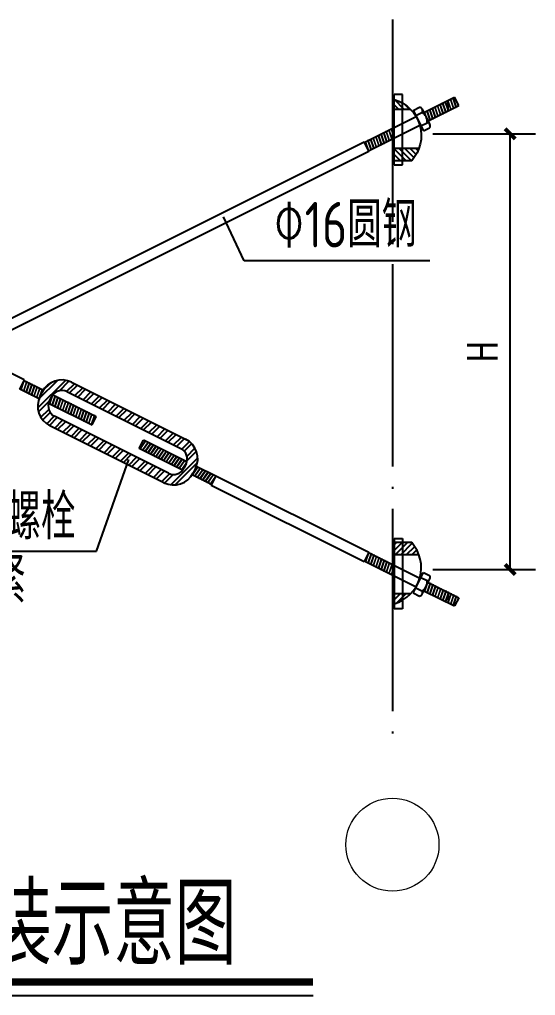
# Model space of a CAD drawing. Extents: x 9752569 to 9923256, y 1590558 to 2510207.
# Drawn here: x 9891237 to 9896336, y 2030757 to 2040408 of the extents above; entities that cross this region are included whole.
import ezdxf
from ezdxf.enums import TextEntityAlignment as Align

# ---------------------------------------------------------------- set-up
doc = ezdxf.new("R2010")
doc.units = 0
doc.header["$LTSCALE"] = 1000
doc.header["$MEASUREMENT"] = 0
for name, pattern in [('CONTINUOUS1', [0]), ('DASHED', [0.75, 0.5, -0.25]), ('DOTE', [2.42, 2, -0.2, 0.02, -0.2])]:
    doc.linetypes.add(name, pattern=pattern)
doc.layers.get('0').update_dxf_attribs({"linetype": 'CONTINUOUS'})
doc.layers.get('Defpoints').update_dxf_attribs({"linetype": 'CONTINUOUS'})
for name, color, linetype in [('003_THICK', 7, 'CONTINUOUS1'), ('DOTE', 8, 'DOTE'), ('LAYER4', 4, 'CONTINUOUS'), ('PUB_DIM', 3, 'CONTINUOUS'), ('PUB_TEXT', 7, 'CONTINUOUS'), ('一般文字', 6, 'CONTINUOUS'), ('刚架', 2, 'CONTINUOUS'), ('填充', 8, 'CONTINUOUS'), ('支撑', 4, 'CONTINUOUS'), ('板', 4, 'CONTINUOUS')]:
    doc.layers.add(name, color=color, linetype=linetype)
doc.layers.add('Z-详图标注', color=3, linetype='CONTINUOUS', lineweight=18)
doc.layers.add('标注', color=4, linetype='CONTINUOUS', lineweight=20)
doc.styles.add('_HZTXT', font='atssdeng.shx', dxfattribs={"width": 0.8, "bigfont": 'atssdchn.shx'})
doc.styles.add('_TCH_DIM_T3', font='SIMPLEX', dxfattribs={"width": 0.705882, "bigfont": 'GBCBIG'})
doc.styles.add('TSSD_DIMENSION', font='atssdeng.shx', dxfattribs={"width": 0.7, "bigfont": 'atssdchn.shx'})
doc.dimstyles.new('_TCH_ARCH&&100', dxfattribs={"dimtxt": 297.5, "dimasz": 100, "dimexe": 250, "dimexo": 300, "dimgap": 126.25, "dimtad": 1, "dimdec": 0, "dimzin": 0, "dimdsep": 46, "dimtxsty": '_TCH_DIM_T3', "dimblk": 'ARCHTICK', "dimcen": 0.09, "dimclrt": 7, "dimazin": 2, "dimtfac": 1, "dimtdec": 0, "dimtix": 1, "dimtmove": 2, "dimatfit": 3, "dimfxl": 1, "dimtolj": 1, "dimtzin": 0, "dimarcsym": 0})

# ---------------------------------------------------------------- blocks, each defined once
blk = doc.blocks.new('*X12')
at = {"layer": '填充', "linetype": 'Continuous'}
for p, q in [((15639567.3, -855204.7), (15639642.7, -855129.2)), ((15639595.4, -855218.8), (15639670.9, -855143.3)), ((15639646.8, -855244.5), (15639722.3, -855169)), ((15639674.9, -855258.5), (15639750.4, -855183.1)), ((15639726.4, -855284.2), (15639801.8, -855208.8)), ((15639754.5, -855298.3), (15639830, -855222.8)), ((15639805.9, -855324), (15639881.4, -855248.5)), ((15639834, -855338.1), (15639909.5, -855262.6)), ((15639885.5, -855363.8), (15639960.9, -855288.3)), ((15639913.6, -855377.9), (15639989.1, -855302.4)), ((15639965, -855403.6), (15640040.5, -855328.1)), ((15639993.1, -855417.6), (15640068.6, -855342.2)), ((15640044.6, -855443.3), (15640120, -855367.9)), ((15640072.7, -855457.4), (15640148.2, -855381.9)), ((15640124.1, -855483.1), (15640199.6, -855407.6)), ((15640152.2, -855497.2), (15640227.7, -855421.7)), ((15639372.3, -855519), (15639447.8, -855443.5)), ((15639400.4, -855533), (15639475.9, -855457.6)), ((15639451.9, -855558.7), (15639527.3, -855483.3)), ((15639480, -855572.8), (15639555.5, -855497.3)), ((15639531.4, -855598.5), (15639606.9, -855523)), ((15640203.7, -855522.9), (15640279.1, -855447.4)), ((15640231.8, -855536.9), (15640307.3, -855461.5)), ((15640283.2, -855562.7), (15640358.7, -855487.2)), ((15640311.3, -855576.7), (15640386.8, -855501.3)), ((15640362.8, -855602.4), (15640438.2, -855527)), ((15639559.5, -855612.6), (15639635, -855537.1)), ((15639611, -855638.3), (15639686.4, -855562.8)), ((15639639.1, -855652.3), (15639714.6, -855576.9)), ((15639690.5, -855678.1), (15639766, -855602.6)), ((15639718.6, -855692.1), (15639794.1, -855616.7)), ((15640390.9, -855616.5), (15640466.4, -855541)), ((15640442.3, -855642.2), (15640517.8, -855566.7)), ((15640470.4, -855656.3), (15640545.9, -855580.8)), ((15640521.9, -855682), (15640597.3, -855606.5)), ((15639770.1, -855717.8), (15639845.5, -855642.4)), ((15639798.2, -855731.9), (15639873.7, -855656.4)), ((15639849.6, -855757.6), (15639925.1, -855682.1)), ((15639877.7, -855771.7), (15639953.2, -855696.2)), ((15640550, -855696), (15640617.5, -855628.6)), ((15639929.2, -855797.4), (15640004.6, -855721.9)), ((15639957.3, -855811.4), (15640032.8, -855736)), ((15640008.7, -855837.2), (15640084.2, -855761.7)), ((15640036.8, -855851.2), (15640112.3, -855775.8)), ((15640088.3, -855876.9), (15640163.7, -855801.5)), ((15640116.4, -855891), (15640191.9, -855815.5)), ((15640167.8, -855916.7), (15640243.3, -855841.2)), ((15640195.9, -855930.8), (15640271.4, -855855.3)), ((15640247.4, -855956.5), (15640322.8, -855881)), ((15640275.5, -855970.5), (15640351, -855895.1)), ((15640326.9, -855996.3), (15640402.4, -855920.8)), ((15640355, -856010.3), (15640424.9, -855940.4))]:
    blk.add_line(p, q, dxfattribs=at)
blk = doc.blocks.new('*X13')
at = {"layer": '填充', "linetype": 'Continuous'}
for p, q in [((15639209.5, -855323.8), (15639476.4, -855056.9)), ((15639222.1, -855234.1), (15639398.3, -855057.9)), ((15639264.3, -855149.7), (15639327.8, -855086.2)), ((15639418.7, -855156.8), (15639510, -855065.5)), ((15639487.6, -855165.1), (15639563.2, -855089.4)), ((15639515.8, -855179), (15639591.3, -855103.5)), ((15639215.6, -855359.9), (15639324.6, -855250.9)), ((15639238.6, -855414.1), (15639314.6, -855338)), ((15639256, -855438.8), (15639327.8, -855367)), ((15639295.1, -855476.9), (15639368.4, -855403.6)), ((15639321.2, -855493), (15639396.4, -855417.8))]:
    blk.add_line(p, q, dxfattribs=at)
blk = doc.blocks.new('*X14')
at = {"layer": '填充', "linetype": 'Continuous'}
for p, q in [((15640617.5, -855628.6), (15640625.4, -855620.6)), ((15640600.8, -855722.4), (15640673.6, -855649.5)), ((15640624.1, -855741.2), (15640695.3, -855670.1)), ((15640650.5, -855792), (15640728.2, -855714.3)), ((15640495.4, -856066.4), (15640753.3, -855808.5)), ((15640651.4, -855833.3), (15640741.3, -855743.4)), ((15640536.3, -856067.7), (15640749.9, -855854.1)), ((15640406.5, -856036), (15640482.7, -855959.8)), ((15640424.9, -855940.4), (15640430.5, -855934.9)), ((15640435.2, -856049.5), (15640517.3, -855967.4))]:
    blk.add_line(p, q, dxfattribs=at)
blk = doc.blocks.new('A$C3B5F1999')
at = {"layer": '板', "lineweight": -3}
h = blk.add_hatch(dxfattribs=at)
h.set_pattern_fill('ANSI31', color=256, scale=11.25, style=0)
h.set_pattern_definition([(225, (1544786.093, 1161578.04), (25.25697034, -25.25697034), [])])
h.paths.add_polyline_path([(227.3, 494.1, 0.095394), (160.5, 606.6), (0, 606.6), (0, 494.1)])
h.paths.add_polyline_path([(0, 135.7), (0, 44.9, 0.128822), (150.1, 135.7)])
for p, q in [((0, 645.3), (76.8, 645.3)), ((0, 645.3), (0, 0)), ((76.8, 645.3), (76.8, 0)), ((160.5, 606.6), (0, 606.6)), ((160.5, 606.6), (0, 606.6)), ((227.3, 494.1), (0, 494.1)), ((150.1, 135.7), (0, 135.7)), ((76.8, 0), (0, 0))]:
    blk.add_line(p, q, dxfattribs=at)
blk.add_arc((-98.2, 376.8), 346.1, 286.4909, 41.61835, dxfattribs=at)
blk = doc.blocks.new('_ArchTick')
at = {"color": 0, "linetype": 'ByBlock', "const_width": 0.4}
blk.add_lwpolyline([(-0.5, -0.5), (0.5, 0.5)], dxfattribs=at)
blk = doc.blocks.new('*D45')
at = {"layer": 'Defpoints', "color": 0}
for p in [(9895022.1, 2039278.6), (9896085.5, 2039278.6), (9895022.1, 2034968.9)]:
    blk.add_point(p, dxfattribs=at)
at = {"layer": 'PUB_DIM', "color": 0, "lineweight": -2}
for p, q in [((9895322.1, 2039278.6), (9896335.5, 2039278.6)), ((9896085.5, 2034968.9), (9896085.5, 2039278.6)), ((9895322.1, 2034968.9), (9896335.5, 2034968.9))]:
    blk.add_line(p, q, dxfattribs=at)
at = {"layer": 'PUB_DIM', "color": 0, "lineweight": -2, "xscale": 100, "yscale": 100, "zscale": 100}
for p, rotation in [((9896085.5, 2039278.6), 90), ((9896085.5, 2034968.9), 270)]:
    blk.add_blockref('_ArchTick', p, dxfattribs=dict(at, rotation=rotation))
at = {"layer": 'PUB_DIM', "color": 7, "insert": (9895810.5, 2037123.7), "char_height": 297.5, "attachment_point": 5, "rotation": 90, "style": '_TCH_DIM_T3'}
blk.add_mtext('\\A1;H', dxfattribs=at)

msp = doc.modelspace()

# ---------------------------------------------------------------- linework, layer by layer
at = {"layer": '003_THICK'}
for p, q in [((9895126.5, 2039509.3), (9895228.2, 2039305.9)), ((9895126.5, 2034738.2), (9895228.2, 2034941.5))]:
    msp.add_line(p, q, dxfattribs=at)
at = {"layer": 'DOTE'}
msp.add_line((9894922.1, 2040408), (9894922.1, 2033168.3), dxfattribs=at)
at = {"layer": 'LAYER4'}
for p, q in [((9891751.3, 2036821.1), (9892878.7, 2036257.5)), ((9891440.3, 2036681.2), (9891462, 2036724.7)), ((9891532.8, 2036634.9), (9891554.6, 2036678.4)), ((9891705, 2036728.6), (9892832.4, 2036164.9)), ((9892710.3, 2035920.7), (9891583, 2036484.4)), ((9892664.1, 2035828.2), (9891536.7, 2036391.9)), ((9892882.6, 2036014.5), (9892860.8, 2035970.9)), ((9892975.1, 2035968.2), (9892953.3, 2035924.6))]:
    msp.add_line(p, q, dxfattribs=at)
for centre, major_axis, start_param, end_param in [((9891654.9, 2036628.3), (215.6, 0.1), 1.106627, 2.677423), ((9891633.1, 2036584.7), (215.6, 3.1), 2.66342, 4.234216), ((9891654.9, 2036628.3), (112.1, 0.2), 1.105381, 2.676177), ((9891633.1, 2036584.7), (-112.1, 1.1), -0.453406, 1.117391), ((9892782.3, 2036064.6), (215.6, 0.1), -0.464075, 1.106721), ((9892782.3, 2036064.6), (-112.1, 3.8), 2.711754, 4.28255), ((9892760.5, 2036021), (-215.6, 1.5), 1.11422, 2.685016), ((9892760.5, 2036021), (112.1, 0.2), 4.246973, 5.81777)]:
    msp.add_ellipse(centre, major_axis=major_axis, ratio=1, start_param=start_param, end_param=end_param, dxfattribs=at)
at = {"layer": 'PUB_TEXT'}
for p, q in [((9893457.6, 2038021.2), (9893253.9, 2038455.8)), ((9895291.2, 2038021.2), (9893457.6, 2038021.2)), ((9891997.1, 2035150.1), (9892316.6, 2036057.1)), ((9889222, 2035150.1), (9891997.1, 2035150.1))]:
    msp.add_line(p, q, dxfattribs=at)
at = {"layer": '一般文字', "color": 2}
msp.add_line((9886809.2, 2030757.4), (9894137.6, 2030757.4), dxfattribs=at)
at = {"layer": '一般文字', "color": 2, "const_width": 72}
msp.add_lwpolyline([(9886809.2, 2030890.9), (9894137.6, 2030890.9)], dxfattribs=at)
at = {"layer": '刚架', "color": 5, "linetype": 'DASHED'}
for p, q in [((9895474.1, 2039504.6), (9895474.1, 2039607.4)), ((9895474.1, 2034742.9), (9895474.1, 2034640))]:
    msp.add_line(p, q, dxfattribs=at)
at = {"layer": '支撑', "linetype": 'Continuous'}
for p, q in [((9895233.9, 2039487.3), (9895536.6, 2039638.7)), ((9895577.7, 2039556.4), (9895536.6, 2039638.7)), ((9895126.5, 2039509.3), (9895188.2, 2039540.1)), ((9895151.9, 2039458.5), (9895213.6, 2039489.3)), ((9895216.3, 2039522.4), (9895292.6, 2039369.9)), ((9895275, 2039405), (9895577.7, 2039556.4)), ((9894644.3, 2039192.6), (9895156.7, 2039448.8)), ((9895202.7, 2039356.8), (9895264.5, 2039387.6)), ((9894685.5, 2039110.3), (9895197.9, 2039366.5)), ((9895228.2, 2039305.9), (9895289.9, 2039336.8)), ((9891283.5, 2036844.6), (9886577.3, 2039197.7)), ((9890609.6, 2037181.6), (9894641.8, 2039197.7)), ((9894688, 2039105.1), (9894641.8, 2039197.7)), ((9890725.3, 2037123.7), (9894688, 2039105.1)), ((9891283.5, 2036844.6), (9891237.2, 2036752)), ((9891280.9, 2036839.5), (9891472.7, 2036743.6)), ((9891239.8, 2036757.2), (9891431.5, 2036661.3)), ((9891566.2, 2036696.8), (9891995.8, 2036482)), ((9891525, 2036614.6), (9891954.7, 2036399.7)), ((9891954.7, 2036399.7), (9891995.8, 2036482)), ((9892419.6, 2036167.3), (9892460.7, 2036249.6)), ((9892890.3, 2036034.8), (9892460.7, 2036249.6)), ((9892849.2, 2035952.5), (9892419.6, 2036167.3)), ((9893134.4, 2035809.9), (9892942.7, 2035905.7)), ((9893175.6, 2035892.1), (9892983.8, 2035988)), ((9893178.2, 2035897.3), (9893131.9, 2035804.7)), ((9893131.9, 2035804.7), (9894641.8, 2035049.8)), ((9893178.2, 2035897.3), (9894688, 2035142.3)), ((9894688, 2035142.3), (9894641.8, 2035049.8)), ((9894685.5, 2035137.2), (9895197.9, 2034881)), ((9894644.3, 2035054.9), (9895156.7, 2034798.7)), ((9895228.2, 2034941.5), (9895289.9, 2034910.7)), ((9895202.7, 2034890.7), (9895264.5, 2034859.8)), ((9895216.3, 2034725), (9895292.6, 2034877.5)), ((9895275, 2034842.4), (9895577.7, 2034691.1)), ((9895151.9, 2034789), (9895213.6, 2034758.2)), ((9895233.9, 2034760.1), (9895536.6, 2034608.8)), ((9895126.5, 2034738.2), (9895188.2, 2034707.3)), ((9895577.7, 2034691.1), (9895536.6, 2034608.8))]:
    msp.add_line(p, q, dxfattribs=at)
for centre, major_axis, start_param, end_param in [((9895187.7, 2039508.1), (32, 1.4), -0.670911, 1.512341), ((9895163, 2039400.5), (-102.3, 0.3), 3.018767, 4.197988), ((9895263.9, 2039355.6), (32, 1.7), -0.68037, 1.502881), ((9895163, 2034847), (102.3, 0.2), -1.054886, 0.124335), ((9895263.9, 2034891.9), (-32, 1.7), 1.638365, 3.821617), ((9895187.7, 2034739.3), (-32, 1.6), 1.636365, 3.819617)]:
    msp.add_ellipse(centre, major_axis=major_axis, ratio=1, start_param=start_param, end_param=end_param, dxfattribs=at)
at = {"layer": '标注', "linetype": 'Continuous'}
for p, q in [((9895391.8, 2039566.3), (9895392.6, 2039573.1)), ((9895421.5, 2039478.3), (9895391.8, 2039566.3)), ((9895426, 2039474.1), (9895392.6, 2039573.1)), ((9895392.6, 2039573.1), (9895397, 2039568.9)), ((9895426.7, 2039480.9), (9895397, 2039568.9)), ((9895417.5, 2039579.2), (9895418.3, 2039586)), ((9895447.3, 2039491.2), (9895417.5, 2039579.2)), ((9895451.7, 2039487), (9895418.3, 2039586)), ((9895418.3, 2039586), (9895422.7, 2039581.8)), ((9895452.5, 2039493.8), (9895422.7, 2039581.8)), ((9895443.3, 2039592), (9895444, 2039598.8)), ((9895473, 2039504), (9895443.3, 2039592)), ((9895477.4, 2039499.8), (9895444, 2039598.8)), ((9895444, 2039598.8), (9895448.5, 2039594.6)), ((9895478.2, 2039506.6), (9895448.5, 2039594.6)), ((9895469, 2039604.9), (9895469.7, 2039611.7)), ((9895498.7, 2039516.9), (9895469, 2039604.9)), ((9895503.1, 2039512.7), (9895469.7, 2039611.7)), ((9895469.7, 2039611.7), (9895474.2, 2039607.5)), ((9895503.9, 2039519.5), (9895474.2, 2039607.5)), ((9895494.7, 2039617.7), (9895495.4, 2039624.5)), ((9895524.4, 2039529.7), (9895494.7, 2039617.7)), ((9895528.9, 2039525.5), (9895495.4, 2039624.5)), ((9895495.4, 2039624.5), (9895499.9, 2039620.3)), ((9895529.6, 2039532.3), (9895499.9, 2039620.3)), ((9895520.4, 2039630.6), (9895521.1, 2039637.4)), ((9895550.1, 2039542.6), (9895520.4, 2039630.6)), ((9895554.6, 2039538.4), (9895521.1, 2039637.4)), ((9895521.1, 2039637.4), (9895525.6, 2039633.2)), ((9895555.3, 2039545.2), (9895525.6, 2039633.2)), ((9895237.5, 2039489.2), (9895238.3, 2039496)), ((9895247, 2039461), (9895237.5, 2039489.2)), ((9895256.4, 2039442.4), (9895238.3, 2039496)), ((9895238.3, 2039496), (9895242.7, 2039491.8)), ((9895265.7, 2039423.7), (9895242.7, 2039491.8)), ((9895263.3, 2039502), (9895264, 2039508.8)), ((9895293, 2039414), (9895263.3, 2039502)), ((9895297.4, 2039409.8), (9895264, 2039508.8)), ((9895264, 2039508.8), (9895268.4, 2039504.6)), ((9895298.2, 2039416.6), (9895268.4, 2039504.6)), ((9895289, 2039514.9), (9895289.7, 2039521.7)), ((9895318.7, 2039426.9), (9895289, 2039514.9)), ((9895323.1, 2039422.7), (9895289.7, 2039521.7)), ((9895289.7, 2039521.7), (9895294.2, 2039517.5)), ((9895323.9, 2039429.5), (9895294.2, 2039517.5)), ((9895314.7, 2039527.7), (9895315.4, 2039534.5)), ((9895344.4, 2039439.7), (9895314.7, 2039527.7)), ((9895348.9, 2039435.5), (9895315.4, 2039534.5)), ((9895315.4, 2039534.5), (9895319.9, 2039530.3)), ((9895349.6, 2039442.3), (9895319.9, 2039530.3)), ((9895340.4, 2039540.6), (9895341.1, 2039547.4)), ((9895370.1, 2039452.6), (9895340.4, 2039540.6)), ((9895374.6, 2039448.4), (9895341.1, 2039547.4)), ((9895341.1, 2039547.4), (9895345.6, 2039543.2)), ((9895375.3, 2039455.2), (9895345.6, 2039543.2)), ((9895366.1, 2039553.4), (9895366.9, 2039560.2)), ((9895395.8, 2039465.4), (9895366.1, 2039553.4)), ((9895400.3, 2039461.2), (9895366.9, 2039560.2)), ((9895366.9, 2039560.2), (9895371.3, 2039556)), ((9895401, 2039468), (9895371.3, 2039556)), ((9895421.5, 2039478.3), (9895426, 2039474.1)), ((9895426.7, 2039480.9), (9895426, 2039474.1)), ((9895447.3, 2039491.2), (9895451.7, 2039487)), ((9895452.5, 2039493.8), (9895451.7, 2039487)), ((9895473, 2039504), (9895477.4, 2039499.8)), ((9895478.2, 2039506.6), (9895477.4, 2039499.8)), ((9895498.7, 2039516.9), (9895503.1, 2039512.7)), ((9895503.9, 2039519.5), (9895503.1, 2039512.7)), ((9895524.4, 2039529.7), (9895528.9, 2039525.5)), ((9895529.6, 2039532.3), (9895528.9, 2039525.5)), ((9895550.1, 2039542.6), (9895554.6, 2039538.4)), ((9895555.3, 2039545.2), (9895554.6, 2039538.4)), ((9895293, 2039414), (9895297.4, 2039409.8)), ((9895298.2, 2039416.6), (9895297.4, 2039409.8)), ((9895318.7, 2039426.9), (9895323.1, 2039422.7)), ((9895323.9, 2039429.5), (9895323.1, 2039422.7)), ((9895344.4, 2039439.7), (9895348.9, 2039435.5)), ((9895349.6, 2039442.3), (9895348.9, 2039435.5)), ((9895370.1, 2039452.6), (9895374.6, 2039448.4)), ((9895375.3, 2039455.2), (9895374.6, 2039448.4)), ((9895395.8, 2039465.4), (9895400.3, 2039461.2)), ((9895401, 2039468), (9895400.3, 2039461.2)), ((9894808.2, 2039274.5), (9894808.9, 2039281.3)), ((9894842.3, 2039182.3), (9894808.9, 2039281.3)), ((9894808.9, 2039281.3), (9894813.4, 2039277.1)), ((9894843.1, 2039189.1), (9894813.4, 2039277.1)), ((9894833.9, 2039287.3), (9894834.6, 2039294.1)), ((9894863.6, 2039199.3), (9894833.9, 2039287.3)), ((9894868.1, 2039195.1), (9894834.6, 2039294.1)), ((9894834.6, 2039294.1), (9894839.1, 2039289.9)), ((9894868.8, 2039201.9), (9894839.1, 2039289.9)), ((9894859.6, 2039300.2), (9894860.3, 2039307)), ((9894889.3, 2039212.2), (9894859.6, 2039300.2)), ((9894893.8, 2039208), (9894860.3, 2039307)), ((9894860.3, 2039307), (9894864.8, 2039302.8)), ((9894894.5, 2039214.8), (9894864.8, 2039302.8)), ((9894885.3, 2039313), (9894886.1, 2039319.8)), ((9894915, 2039225), (9894885.3, 2039313)), ((9894919.5, 2039220.8), (9894886.1, 2039319.8)), ((9894886.1, 2039319.8), (9894890.5, 2039315.6)), ((9894920.2, 2039227.6), (9894890.5, 2039315.6)), ((9894911, 2039325.9), (9894911.8, 2039332.7)), ((9894939.3, 2039242.2), (9894911, 2039325.9)), ((9894939.3, 2039251.1), (9894911.8, 2039332.7)), ((9894911.8, 2039332.7), (9894916.2, 2039328.5)), ((9894939.3, 2039260.1), (9894916.2, 2039328.5)), ((9894641.8, 2039197.7), (9894646.9, 2039193.8)), ((9894653.9, 2039197.3), (9894654.6, 2039204.1)), ((9894678.7, 2039123.8), (9894653.9, 2039197.3)), ((9894654.6, 2039204.1), (9894659.1, 2039199.9)), ((9894688, 2039105.1), (9894654.6, 2039204.1)), ((9894688.8, 2039111.9), (9894659.1, 2039199.9)), ((9894679.6, 2039210.2), (9894680.3, 2039217)), ((9894709.3, 2039122.2), (9894679.6, 2039210.2)), ((9894680.3, 2039217), (9894684.8, 2039212.8)), ((9894713.8, 2039118), (9894680.3, 2039217)), ((9894714.5, 2039124.8), (9894684.8, 2039212.8)), ((9894705.3, 2039223), (9894706, 2039229.8)), ((9894735, 2039135), (9894705.3, 2039223)), ((9894706, 2039229.8), (9894710.5, 2039225.6)), ((9894739.5, 2039130.8), (9894706, 2039229.8)), ((9894740.2, 2039137.6), (9894710.5, 2039225.6)), ((9894731, 2039235.9), (9894731.8, 2039242.7)), ((9894760.7, 2039147.9), (9894731, 2039235.9)), ((9894765.2, 2039143.7), (9894731.8, 2039242.7)), ((9894731.8, 2039242.7), (9894736.2, 2039238.5)), ((9894765.9, 2039150.5), (9894736.2, 2039238.5)), ((9894756.7, 2039248.8), (9894757.5, 2039255.6)), ((9894786.5, 2039160.8), (9894756.7, 2039248.8)), ((9894790.9, 2039156.5), (9894757.5, 2039255.6)), ((9894757.5, 2039255.6), (9894761.9, 2039251.3)), ((9894791.6, 2039163.3), (9894761.9, 2039251.3)), ((9894782.5, 2039261.6), (9894783.2, 2039268.4)), ((9894812.2, 2039173.6), (9894782.5, 2039261.6)), ((9894816.6, 2039169.4), (9894783.2, 2039268.4)), ((9894783.2, 2039268.4), (9894787.6, 2039264.2)), ((9894817.4, 2039176.2), (9894787.6, 2039264.2)), ((9894837.9, 2039186.5), (9894808.2, 2039274.5)), ((9894837.9, 2039186.5), (9894842.3, 2039182.3)), ((9894843.1, 2039189.1), (9894842.3, 2039182.3)), ((9894863.6, 2039199.3), (9894868.1, 2039195.1)), ((9894868.8, 2039201.9), (9894868.1, 2039195.1)), ((9894889.3, 2039212.2), (9894893.8, 2039208)), ((9894894.5, 2039214.8), (9894893.8, 2039208)), ((9894915, 2039225), (9894919.5, 2039220.8)), ((9894920.2, 2039227.6), (9894919.5, 2039220.8)), ((9894688.8, 2039111.9), (9894688, 2039105.1)), ((9894709.3, 2039122.2), (9894713.8, 2039118)), ((9894714.5, 2039124.8), (9894713.8, 2039118)), ((9894735, 2039135), (9894739.5, 2039130.8)), ((9894740.2, 2039137.6), (9894739.5, 2039130.8)), ((9894760.7, 2039147.9), (9894765.2, 2039143.7)), ((9894765.9, 2039150.5), (9894765.2, 2039143.7)), ((9894786.5, 2039160.8), (9894790.9, 2039156.5)), ((9894791.6, 2039163.3), (9894790.9, 2039156.5)), ((9894812.2, 2039173.6), (9894816.6, 2039169.4)), ((9894817.4, 2039176.2), (9894816.6, 2039169.4)), ((9891274.2, 2036825.9), (9891249.3, 2036752.4)), ((9891283.5, 2036844.6), (9891250.1, 2036745.6)), ((9891284.3, 2036837.8), (9891254.5, 2036749.8)), ((9891304.8, 2036827.6), (9891275.1, 2036739.5)), ((9891309.2, 2036831.8), (9891275.8, 2036732.8)), ((9891310, 2036825), (9891280.3, 2036737)), ((9891284.3, 2036837.8), (9891283.5, 2036844.6)), ((9891330.5, 2036814.7), (9891300.8, 2036726.7)), ((9891334.9, 2036818.9), (9891301.5, 2036719.9)), ((9891304.8, 2036827.6), (9891309.2, 2036831.8)), ((9891335.7, 2036812.1), (9891306, 2036724.1)), ((9891310, 2036825), (9891309.2, 2036831.8)), ((9891356.2, 2036801.8), (9891326.5, 2036713.8)), ((9891360.7, 2036806), (9891327.2, 2036707)), ((9891330.5, 2036814.7), (9891334.9, 2036818.9)), ((9891361.4, 2036799.2), (9891331.7, 2036711.2)), ((9891335.7, 2036812.1), (9891334.9, 2036818.9)), ((9891381.9, 2036789), (9891352.2, 2036701)), ((9891386.4, 2036793.2), (9891352.9, 2036694.2)), ((9891356.2, 2036801.8), (9891360.7, 2036806)), ((9891387.1, 2036786.4), (9891357.4, 2036698.4)), ((9891361.4, 2036799.2), (9891360.7, 2036806)), ((9891407.6, 2036776.1), (9891377.9, 2036688.1)), ((9891412.1, 2036780.3), (9891378.7, 2036681.3)), ((9891381.9, 2036789), (9891386.4, 2036793.2)), ((9891412.8, 2036773.5), (9891383.1, 2036685.5)), ((9891387.1, 2036786.4), (9891386.4, 2036793.2)), ((9891437.8, 2036767.5), (9891404.4, 2036668.5)), ((9891407.6, 2036776.1), (9891412.1, 2036780.3)), ((9891412.8, 2036773.5), (9891412.1, 2036780.3)), ((9891433.3, 2036763.3), (9891437.8, 2036767.5)), ((9891438.5, 2036760.7), (9891437.8, 2036767.5)), ((9891237.2, 2036752), (9891242.4, 2036755.9)), ((9891249.3, 2036752.4), (9891250.1, 2036745.6)), ((9891250.1, 2036745.6), (9891254.5, 2036749.8)), ((9891275.1, 2036739.5), (9891275.8, 2036732.8)), ((9891275.8, 2036732.8), (9891280.3, 2036737)), ((9891300.8, 2036726.7), (9891301.5, 2036719.9)), ((9891301.5, 2036719.9), (9891306, 2036724.1)), ((9891326.5, 2036713.8), (9891327.2, 2036707)), ((9891327.2, 2036707), (9891331.7, 2036711.2)), ((9891352.2, 2036701), (9891352.9, 2036694.2)), ((9891352.9, 2036694.2), (9891357.4, 2036698.4)), ((9891377.9, 2036688.1), (9891378.7, 2036681.3)), ((9891378.7, 2036681.3), (9891383.1, 2036685.5)), ((9891433.3, 2036763.3), (9891403.6, 2036675.3)), ((9891403.6, 2036675.3), (9891404.4, 2036668.5)), ((9891404.4, 2036668.5), (9891408.8, 2036672.7)), ((9891438.5, 2036760.7), (9891408.8, 2036672.7)), ((9891459.1, 2036750.4), (9891429.3, 2036662.4)), ((9891463.5, 2036754.6), (9891434.5, 2036668.6)), ((9891464.3, 2036747.8), (9891444.8, 2036690.3)), ((9891459.1, 2036750.4), (9891463.5, 2036754.6)), ((9891464.3, 2036747.8), (9891463.5, 2036754.6)), ((9891555.7, 2036680.6), (9891532.2, 2036611)), ((9891562.6, 2036691.9), (9891532.9, 2036604.2)), ((9891567.1, 2036696.4), (9891537.4, 2036608.4)), ((9891587.6, 2036686.1), (9891557.9, 2036598.1)), ((9891592.1, 2036690.3), (9891558.7, 2036591.3)), ((9891592.8, 2036683.5), (9891563.1, 2036595.5)), ((9891567.1, 2036696.4), (9891567, 2036697.8)), ((9891613.4, 2036673.3), (9891583.6, 2036585.3)), ((9891617.8, 2036677.5), (9891584.4, 2036578.5)), ((9891587.6, 2036686.1), (9891592.1, 2036690.3)), ((9891618.5, 2036670.7), (9891588.8, 2036582.7)), ((9891592.8, 2036683.5), (9891592.1, 2036690.3)), ((9891613.4, 2036673.3), (9891617.8, 2036677.5)), ((9891618.5, 2036670.7), (9891617.8, 2036677.5)), ((9891429.3, 2036662.4), (9891429.9, 2036656.9)), ((9891532.2, 2036611), (9891532.9, 2036604.2)), ((9891532.9, 2036604.2), (9891537.4, 2036608.4)), ((9891557.9, 2036598.1), (9891558.7, 2036591.3)), ((9891558.7, 2036591.3), (9891563.1, 2036595.5)), ((9891583.6, 2036585.3), (9891584.4, 2036578.5)), ((9891584.4, 2036578.5), (9891588.8, 2036582.7)), ((9891639.1, 2036660.4), (9891609.4, 2036572.4)), ((9891643.5, 2036664.6), (9891610.1, 2036565.6)), ((9891644.3, 2036657.8), (9891614.5, 2036569.8)), ((9891664.8, 2036647.5), (9891635.1, 2036559.5)), ((9891669.2, 2036651.7), (9891635.8, 2036552.7)), ((9891639.1, 2036660.4), (9891643.5, 2036664.6)), ((9891670, 2036645), (9891640.3, 2036556.9)), ((9891644.3, 2036657.8), (9891643.5, 2036664.6)), ((9891690.5, 2036634.7), (9891660.8, 2036546.7)), ((9891694.9, 2036638.9), (9891661.5, 2036539.9)), ((9891664.8, 2036647.5), (9891669.2, 2036651.7)), ((9891695.7, 2036632.1), (9891666, 2036544.1)), ((9891670, 2036645), (9891669.2, 2036651.7)), ((9891716.2, 2036621.8), (9891686.5, 2036533.8)), ((9891720.7, 2036626), (9891687.2, 2036527)), ((9891690.5, 2036634.7), (9891694.9, 2036638.9)), ((9891721.4, 2036619.2), (9891691.7, 2036531.2)), ((9891695.7, 2036632.1), (9891694.9, 2036638.9)), ((9891741.9, 2036609), (9891712.2, 2036521)), ((9891746.4, 2036613.2), (9891712.9, 2036514.2)), ((9891716.2, 2036621.8), (9891720.7, 2036626)), ((9891747.1, 2036606.4), (9891717.4, 2036518.4)), ((9891721.4, 2036619.2), (9891720.7, 2036626)), ((9891767.6, 2036596.1), (9891737.9, 2036508.1)), ((9891772.1, 2036600.3), (9891738.7, 2036501.3)), ((9891741.9, 2036609), (9891746.4, 2036613.2)), ((9891772.8, 2036593.5), (9891743.1, 2036505.5)), ((9891747.1, 2036606.4), (9891746.4, 2036613.2)), ((9891793.4, 2036583.3), (9891763.6, 2036495.3)), ((9891797.8, 2036587.5), (9891764.4, 2036488.5)), ((9891767.6, 2036596.1), (9891772.1, 2036600.3)), ((9891798.5, 2036580.7), (9891768.8, 2036492.7)), ((9891772.8, 2036593.5), (9891772.1, 2036600.3)), ((9891823.5, 2036574.6), (9891790.1, 2036475.6)), ((9891793.4, 2036583.3), (9891797.8, 2036587.5)), ((9891798.5, 2036580.7), (9891797.8, 2036587.5)), ((9891819.1, 2036570.4), (9891823.5, 2036574.6)), ((9891824.3, 2036567.8), (9891823.5, 2036574.6)), ((9891609.4, 2036572.4), (9891610.1, 2036565.6)), ((9891610.1, 2036565.6), (9891614.5, 2036569.8)), ((9891635.1, 2036559.5), (9891635.8, 2036552.7)), ((9891635.8, 2036552.7), (9891640.3, 2036556.9)), ((9891660.8, 2036546.7), (9891661.5, 2036539.9)), ((9891661.5, 2036539.9), (9891666, 2036544.1)), ((9891686.5, 2036533.8), (9891687.2, 2036527)), ((9891687.2, 2036527), (9891691.7, 2036531.2)), ((9891712.2, 2036521), (9891712.9, 2036514.2)), ((9891712.9, 2036514.2), (9891717.4, 2036518.4)), ((9891737.9, 2036508.1), (9891738.7, 2036501.3)), ((9891738.7, 2036501.3), (9891743.1, 2036505.5)), ((9891763.6, 2036495.3), (9891764.4, 2036488.5)), ((9891764.4, 2036488.5), (9891768.8, 2036492.7)), ((9891819.1, 2036570.4), (9891789.4, 2036482.4)), ((9891789.4, 2036482.4), (9891790.1, 2036475.6)), ((9891790.1, 2036475.6), (9891794.5, 2036479.8)), ((9891824.3, 2036567.8), (9891794.5, 2036479.8)), ((9891844.8, 2036557.5), (9891815.1, 2036469.5)), ((9891849.2, 2036561.7), (9891815.8, 2036462.7)), ((9891850, 2036554.9), (9891820.3, 2036466.9)), ((9891870.5, 2036544.7), (9891840.8, 2036456.7)), ((9891875, 2036548.9), (9891841.5, 2036449.9)), ((9891844.8, 2036557.5), (9891849.2, 2036561.7)), ((9891875.7, 2036542.1), (9891846, 2036454.1)), ((9891850, 2036554.9), (9891849.2, 2036561.7)), ((9891896.2, 2036531.8), (9891866.5, 2036443.8)), ((9891900.7, 2036536), (9891867.2, 2036437)), ((9891870.5, 2036544.7), (9891875, 2036548.9)), ((9891901.4, 2036529.2), (9891871.7, 2036441.2)), ((9891875.7, 2036542.1), (9891875, 2036548.9)), ((9891921.9, 2036519), (9891892.2, 2036431)), ((9891926.4, 2036523.2), (9891893, 2036424.2)), ((9891896.2, 2036531.8), (9891900.7, 2036536)), ((9891927.1, 2036516.4), (9891897.4, 2036428.4)), ((9891901.4, 2036529.2), (9891900.7, 2036536)), ((9891947.6, 2036506.1), (9891917.9, 2036418.1)), ((9891952.1, 2036510.3), (9891918.7, 2036411.3)), ((9891921.9, 2036519), (9891926.4, 2036523.2)), ((9891952.8, 2036503.5), (9891923.1, 2036415.5)), ((9891927.1, 2036516.4), (9891926.4, 2036523.2)), ((9891973.4, 2036493.3), (9891943.6, 2036405.3)), ((9891977.8, 2036497.5), (9891944.4, 2036398.5)), ((9891947.6, 2036506.1), (9891952.1, 2036510.3)), ((9891978.6, 2036490.7), (9891948.8, 2036402.7)), ((9891952.8, 2036503.5), (9891952.1, 2036510.3)), ((9891973.4, 2036493.3), (9891977.8, 2036497.5)), ((9891978.6, 2036490.7), (9891977.8, 2036497.5)), ((9891815.1, 2036469.5), (9891815.8, 2036462.7)), ((9891815.8, 2036462.7), (9891820.3, 2036466.9)), ((9891840.8, 2036456.7), (9891841.5, 2036449.9)), ((9891841.5, 2036449.9), (9891846, 2036454.1)), ((9891866.5, 2036443.8), (9891867.2, 2036437)), ((9891867.2, 2036437), (9891871.7, 2036441.2)), ((9891892.2, 2036431), (9891893, 2036424.2)), ((9891893, 2036424.2), (9891897.4, 2036428.4)), ((9891917.9, 2036418.1), (9891918.7, 2036411.3)), ((9891918.7, 2036411.3), (9891923.1, 2036415.5)), ((9891943.6, 2036405.3), (9891944.4, 2036398.5)), ((9891944.4, 2036398.5), (9891948.8, 2036402.7)), ((9892483.9, 2036244.4), (9892424.7, 2036158.3)), ((9892478, 2036240.9), (9892425.4, 2036164.4)), ((9892483.2, 2036238.4), (9892430.6, 2036161.8)), ((9892509.6, 2036231.6), (9892450.4, 2036145.4)), ((9892503.7, 2036228.1), (9892451.1, 2036151.5)), ((9892508.9, 2036225.5), (9892456.3, 2036148.9)), ((9892535.3, 2036218.7), (9892476.1, 2036132.6)), ((9892529.4, 2036215.2), (9892476.8, 2036138.7)), ((9892478, 2036240.9), (9892483.9, 2036244.4)), ((9892534.6, 2036212.6), (9892482, 2036136.1)), ((9892483.2, 2036238.4), (9892483.9, 2036244.4)), ((9892561, 2036205.9), (9892501.9, 2036119.7)), ((9892555.1, 2036202.4), (9892502.5, 2036125.8)), ((9892503.7, 2036228.1), (9892509.6, 2036231.6)), ((9892560.3, 2036199.8), (9892507.7, 2036123.2)), ((9892508.9, 2036225.5), (9892509.6, 2036231.6)), ((9892586.7, 2036193), (9892527.6, 2036106.9)), ((9892580.8, 2036189.5), (9892528.3, 2036112.9)), ((9892529.4, 2036215.2), (9892535.3, 2036218.7)), ((9892534.6, 2036212.6), (9892535.3, 2036218.7)), ((9892555.1, 2036202.4), (9892561, 2036205.9)), ((9892560.3, 2036199.8), (9892561, 2036205.9)), ((9892580.8, 2036189.5), (9892586.7, 2036193)), ((9892586, 2036186.9), (9892586.7, 2036193)), ((9892424.7, 2036158.3), (9892425.4, 2036164.4)), ((9892430.6, 2036161.8), (9892424.7, 2036158.3)), ((9892450.4, 2036145.4), (9892451.1, 2036151.5)), ((9892456.3, 2036148.9), (9892450.4, 2036145.4)), ((9892476.1, 2036132.6), (9892476.8, 2036138.7)), ((9892482, 2036136.1), (9892476.1, 2036132.6)), ((9892501.9, 2036119.7), (9892502.5, 2036125.8)), ((9892507.7, 2036123.2), (9892501.9, 2036119.7)), ((9892527.6, 2036106.9), (9892528.3, 2036112.9)), ((9892533.5, 2036110.4), (9892527.6, 2036106.9)), ((9892586, 2036186.9), (9892533.5, 2036110.4)), ((9892612.4, 2036180.2), (9892553.3, 2036094)), ((9892553.3, 2036094), (9892554, 2036100.1)), ((9892559.2, 2036097.5), (9892553.3, 2036094)), ((9892606.5, 2036176.7), (9892554, 2036100.1)), ((9892611.7, 2036174.1), (9892559.2, 2036097.5)), ((9892638.1, 2036167.3), (9892579, 2036081.1)), ((9892632.3, 2036163.8), (9892579.7, 2036087.2)), ((9892637.5, 2036161.2), (9892584.9, 2036084.6)), ((9892663.9, 2036154.4), (9892604.7, 2036068.3)), ((9892658, 2036150.9), (9892605.4, 2036074.4)), ((9892606.5, 2036176.7), (9892612.4, 2036180.2)), ((9892663.2, 2036148.4), (9892610.6, 2036071.8)), ((9892611.7, 2036174.1), (9892612.4, 2036180.2)), ((9892689.6, 2036141.6), (9892630.4, 2036055.4)), ((9892683.7, 2036138.1), (9892631.1, 2036061.5)), ((9892632.3, 2036163.8), (9892638.1, 2036167.3)), ((9892688.9, 2036135.5), (9892636.3, 2036058.9)), ((9892637.5, 2036161.2), (9892638.1, 2036167.3)), ((9892715.3, 2036128.7), (9892656.1, 2036042.6)), ((9892709.4, 2036125.2), (9892656.8, 2036048.7)), ((9892658, 2036150.9), (9892663.9, 2036154.4)), ((9892714.6, 2036122.6), (9892662, 2036046.1)), ((9892663.2, 2036148.4), (9892663.9, 2036154.4)), ((9892741, 2036115.9), (9892681.9, 2036029.7)), ((9892735.1, 2036112.4), (9892682.6, 2036035.8)), ((9892683.7, 2036138.1), (9892689.6, 2036141.6)), ((9892740.3, 2036109.8), (9892687.7, 2036033.2)), ((9892688.9, 2036135.5), (9892689.6, 2036141.6)), ((9892766.7, 2036103), (9892707.6, 2036016.9)), ((9892760.8, 2036099.5), (9892708.3, 2036022.9)), ((9892709.4, 2036125.2), (9892715.3, 2036128.7)), ((9892766, 2036096.9), (9892713.5, 2036020.3)), ((9892714.6, 2036122.6), (9892715.3, 2036128.7)), ((9892735.1, 2036112.4), (9892741, 2036115.9)), ((9892740.3, 2036109.8), (9892741, 2036115.9)), ((9892760.8, 2036099.5), (9892766.7, 2036103)), ((9892766, 2036096.9), (9892766.7, 2036103)), ((9892579, 2036081.1), (9892579.7, 2036087.2)), ((9892584.9, 2036084.6), (9892579, 2036081.1)), ((9892604.7, 2036068.3), (9892605.4, 2036074.4)), ((9892610.6, 2036071.8), (9892604.7, 2036068.3)), ((9892630.4, 2036055.4), (9892631.1, 2036061.5)), ((9892636.3, 2036058.9), (9892630.4, 2036055.4)), ((9892656.1, 2036042.6), (9892656.8, 2036048.7)), ((9892662, 2036046.1), (9892656.1, 2036042.6)), ((9892681.9, 2036029.7), (9892682.6, 2036035.8)), ((9892687.7, 2036033.2), (9892681.9, 2036029.7)), ((9892707.6, 2036016.9), (9892708.3, 2036022.9)), ((9892713.5, 2036020.3), (9892707.6, 2036016.9)), ((9892792.4, 2036090.1), (9892733.3, 2036004)), ((9892733.3, 2036004), (9892734, 2036010.1)), ((9892739.2, 2036007.5), (9892733.3, 2036004)), ((9892786.6, 2036086.7), (9892734, 2036010.1)), ((9892791.7, 2036084.1), (9892739.2, 2036007.5)), ((9892818.1, 2036077.3), (9892759, 2035991.1)), ((9892759, 2035991.1), (9892759.7, 2035997.2)), ((9892764.9, 2035994.6), (9892759, 2035991.1)), ((9892812.3, 2036073.8), (9892759.7, 2035997.2)), ((9892817.5, 2036071.2), (9892764.9, 2035994.6)), ((9892843.9, 2036064.4), (9892784.7, 2035978.3)), ((9892838, 2036060.9), (9892785.4, 2035984.4)), ((9892786.6, 2036086.7), (9892792.4, 2036090.1)), ((9892843.2, 2036058.4), (9892790.6, 2035981.8)), ((9892791.7, 2036084.1), (9892792.4, 2036090.1)), ((9892869.6, 2036051.6), (9892810.4, 2035965.4)), ((9892863.7, 2036048.1), (9892811.1, 2035971.5)), ((9892812.3, 2036073.8), (9892818.1, 2036077.3)), ((9892868.9, 2036045.5), (9892816.3, 2035968.9)), ((9892817.5, 2036071.2), (9892818.1, 2036077.3)), ((9892888.6, 2036028.9), (9892836.1, 2035952.6)), ((9892889.4, 2036035.2), (9892836.8, 2035958.7)), ((9892838, 2036060.9), (9892843.9, 2036064.4)), ((9892883.6, 2036016.6), (9892842, 2035956.1)), ((9892843.2, 2036058.4), (9892843.9, 2036064.4)), ((9892863.7, 2036048.1), (9892869.6, 2036051.6)), ((9892868.9, 2036045.5), (9892869.6, 2036051.6)), ((9892889.4, 2036035.2), (9892890.7, 2036036)), ((9892784.7, 2035978.3), (9892785.4, 2035984.4)), ((9892790.6, 2035981.8), (9892784.7, 2035978.3)), ((9892810.4, 2035965.4), (9892811.1, 2035971.5)), ((9892816.3, 2035968.9), (9892810.4, 2035965.4)), ((9892836.1, 2035952.6), (9892836.8, 2035958.7)), ((9892842, 2035956.1), (9892836.1, 2035952.6)), ((9892944.9, 2035904.6), (9892940.2, 2035901.8)), ((9892997.5, 2035981.2), (9892944.9, 2035904.6)), ((9892998.2, 2035987.3), (9892946.8, 2035912.4)), ((9892992.3, 2035983.8), (9892957.9, 2035933.8)), ((9893023.9, 2035974.4), (9892964.7, 2035888.3)), ((9893018, 2035970.9), (9892965.4, 2035894.4)), ((9893023.2, 2035968.3), (9892970.6, 2035891.8)), ((9893049.6, 2035961.6), (9892990.4, 2035875.4)), ((9893043.7, 2035958.1), (9892991.1, 2035881.5)), ((9892992.3, 2035983.8), (9892998.2, 2035987.3)), ((9893048.9, 2035955.5), (9892996.3, 2035878.9)), ((9892997.5, 2035981.2), (9892998.2, 2035987.3)), ((9893075.3, 2035948.7), (9893016.2, 2035862.6)), ((9893069.4, 2035945.2), (9893016.8, 2035868.7)), ((9893018, 2035970.9), (9893023.9, 2035974.4)), ((9893074.6, 2035942.6), (9893022, 2035866.1)), ((9893023.2, 2035968.3), (9893023.9, 2035974.4)), ((9893101, 2035935.9), (9893041.9, 2035849.7)), ((9893095.1, 2035932.4), (9893042.6, 2035855.8)), ((9893043.7, 2035958.1), (9893049.6, 2035961.6)), ((9893100.3, 2035929.8), (9893047.7, 2035853.2)), ((9893048.9, 2035955.5), (9893049.6, 2035961.6)), ((9893126.7, 2035923), (9893067.6, 2035836.9)), ((9893120.8, 2035919.5), (9893068.3, 2035842.9)), ((9893069.4, 2035945.2), (9893075.3, 2035948.7)), ((9893126, 2035916.9), (9893073.5, 2035840.3)), ((9893074.6, 2035942.6), (9893075.3, 2035948.7)), ((9893152.4, 2035910.1), (9893093.3, 2035824)), ((9893146.6, 2035906.7), (9893094, 2035830.1)), ((9893095.1, 2035932.4), (9893101, 2035935.9)), ((9893151.8, 2035904.1), (9893099.2, 2035827.5)), ((9893100.3, 2035929.8), (9893101, 2035935.9)), ((9893120.8, 2035919.5), (9893126.7, 2035923)), ((9893126, 2035916.9), (9893126.7, 2035923)), ((9893146.6, 2035906.7), (9893152.4, 2035910.1)), ((9893151.8, 2035904.1), (9893152.4, 2035910.1)), ((9892964.7, 2035888.3), (9892965.4, 2035894.4)), ((9892970.6, 2035891.8), (9892964.7, 2035888.3)), ((9892990.4, 2035875.4), (9892991.1, 2035881.5)), ((9892996.3, 2035878.9), (9892990.4, 2035875.4)), ((9893016.2, 2035862.6), (9893016.8, 2035868.7)), ((9893022, 2035866.1), (9893016.2, 2035862.6)), ((9893041.9, 2035849.7), (9893042.6, 2035855.8)), ((9893047.7, 2035853.2), (9893041.9, 2035849.7)), ((9893067.6, 2035836.9), (9893068.3, 2035842.9)), ((9893073.5, 2035840.3), (9893067.6, 2035836.9)), ((9893093.3, 2035824), (9893094, 2035830.1)), ((9893099.2, 2035827.5), (9893093.3, 2035824)), ((9893178.2, 2035897.3), (9893119, 2035811.1)), ((9893119, 2035811.1), (9893119.7, 2035817.2)), ((9893124.9, 2035814.6), (9893119, 2035811.1)), ((9893172.3, 2035893.8), (9893119.7, 2035817.2)), ((9893168.8, 2035878.6), (9893124.9, 2035814.6)), ((9893131.9, 2035804.7), (9893131.9, 2035811.1)), ((9893172.3, 2035893.8), (9893178.2, 2035897.3)), ((9894688, 2035142.3), (9894654.6, 2035043.3)), ((9894688.8, 2035135.5), (9894659.1, 2035047.5)), ((9894713.8, 2035129.5), (9894680.3, 2035030.5)), ((9894688.8, 2035135.5), (9894688, 2035142.3)), ((9894709.3, 2035125.3), (9894713.8, 2035129.5)), ((9894714.5, 2035122.7), (9894713.8, 2035129.5)), ((9894641.8, 2035049.8), (9894646.9, 2035053.6)), ((9894678.7, 2035123.6), (9894653.9, 2035050.1)), ((9894653.9, 2035050.1), (9894654.6, 2035043.3)), ((9894654.6, 2035043.3), (9894659.1, 2035047.5)), ((9894709.3, 2035125.3), (9894679.6, 2035037.3)), ((9894679.6, 2035037.3), (9894680.3, 2035030.5)), ((9894680.3, 2035030.5), (9894684.8, 2035034.7)), ((9894714.5, 2035122.7), (9894684.8, 2035034.7)), ((9894735, 2035112.4), (9894705.3, 2035024.4)), ((9894739.5, 2035116.6), (9894706, 2035017.6)), ((9894740.2, 2035109.8), (9894710.5, 2035021.8)), ((9894760.7, 2035099.6), (9894731, 2035011.6)), ((9894765.2, 2035103.8), (9894731.8, 2035004.8)), ((9894735, 2035112.4), (9894739.5, 2035116.6)), ((9894765.9, 2035097), (9894736.2, 2035009)), ((9894740.2, 2035109.8), (9894739.5, 2035116.6)), ((9894786.5, 2035086.7), (9894756.7, 2034998.7)), ((9894790.9, 2035090.9), (9894757.5, 2034991.9)), ((9894760.7, 2035099.6), (9894765.2, 2035103.8)), ((9894791.6, 2035084.1), (9894761.9, 2034996.1)), ((9894765.9, 2035097), (9894765.2, 2035103.8)), ((9894812.2, 2035073.9), (9894782.5, 2034985.9)), ((9894816.6, 2035078.1), (9894783.2, 2034979.1)), ((9894786.5, 2035086.7), (9894790.9, 2035090.9)), ((9894817.4, 2035071.3), (9894787.6, 2034983.3)), ((9894791.6, 2035084.1), (9894790.9, 2035090.9)), ((9894837.9, 2035061), (9894808.2, 2034973)), ((9894842.3, 2035065.2), (9894808.9, 2034966.2)), ((9894812.2, 2035073.9), (9894816.6, 2035078.1)), ((9894843.1, 2035058.4), (9894813.4, 2034970.4)), ((9894817.4, 2035071.3), (9894816.6, 2035078.1)), ((9894863.6, 2035048.1), (9894833.9, 2034960.1)), ((9894868.1, 2035052.3), (9894834.6, 2034953.3)), ((9894837.9, 2035061), (9894842.3, 2035065.2)), ((9894868.8, 2035045.5), (9894839.1, 2034957.5)), ((9894843.1, 2035058.4), (9894842.3, 2035065.2)), ((9894889.3, 2035035.3), (9894859.6, 2034947.3)), ((9894893.8, 2035039.5), (9894860.3, 2034940.5)), ((9894863.6, 2035048.1), (9894868.1, 2035052.3)), ((9894894.5, 2035032.7), (9894864.8, 2034944.7)), ((9894868.8, 2035045.5), (9894868.1, 2035052.3)), ((9894889.3, 2035035.3), (9894893.8, 2035039.5)), ((9894894.5, 2035032.7), (9894893.8, 2035039.5)), ((9894705.3, 2035024.4), (9894706, 2035017.6)), ((9894706, 2035017.6), (9894710.5, 2035021.8)), ((9894731, 2035011.6), (9894731.8, 2035004.8)), ((9894731.8, 2035004.8), (9894736.2, 2035009)), ((9894756.7, 2034998.7), (9894757.5, 2034991.9)), ((9894757.5, 2034991.9), (9894761.9, 2034996.1)), ((9894782.5, 2034985.9), (9894783.2, 2034979.1)), ((9894783.2, 2034979.1), (9894787.6, 2034983.3)), ((9894808.2, 2034973), (9894808.9, 2034966.2)), ((9894808.9, 2034966.2), (9894813.4, 2034970.4)), ((9894833.9, 2034960.1), (9894834.6, 2034953.3)), ((9894834.6, 2034953.3), (9894839.1, 2034957.5)), ((9894859.6, 2034947.3), (9894860.3, 2034940.5)), ((9894860.3, 2034940.5), (9894864.8, 2034944.7)), ((9894915, 2035022.4), (9894885.3, 2034934.4)), ((9894885.3, 2034934.4), (9894886.1, 2034927.6)), ((9894919.5, 2035026.6), (9894886.1, 2034927.6)), ((9894920.2, 2035019.8), (9894890.5, 2034931.8)), ((9894939.3, 2035005.3), (9894911, 2034921.6)), ((9894939.3, 2034996.3), (9894911.8, 2034914.8)), ((9894915, 2035022.4), (9894919.5, 2035026.6)), ((9894939.3, 2034987.3), (9894916.2, 2034919)), ((9894920.2, 2035019.8), (9894919.5, 2035026.6)), ((9894886.1, 2034927.6), (9894890.5, 2034931.8)), ((9894911, 2034921.6), (9894911.8, 2034914.8)), ((9894911.8, 2034914.8), (9894916.2, 2034919)), ((9895297.4, 2034837.7), (9895264, 2034738.7)), ((9895293, 2034833.5), (9895297.4, 2034837.7)), ((9895298.2, 2034830.9), (9895297.4, 2034837.7)), ((9895247, 2034786.4), (9895237.5, 2034758.3)), ((9895237.5, 2034758.3), (9895238.3, 2034751.5)), ((9895256.4, 2034805.1), (9895238.3, 2034751.5)), ((9895238.3, 2034751.5), (9895242.7, 2034755.7)), ((9895265.7, 2034823.8), (9895242.7, 2034755.7)), ((9895293, 2034833.5), (9895263.3, 2034745.4)), ((9895263.3, 2034745.4), (9895264, 2034738.7)), ((9895264, 2034738.7), (9895268.4, 2034742.9)), ((9895298.2, 2034830.9), (9895268.4, 2034742.9)), ((9895318.7, 2034820.6), (9895289, 2034732.6)), ((9895323.1, 2034824.8), (9895289.7, 2034725.8)), ((9895323.9, 2034818), (9895294.2, 2034730)), ((9895344.4, 2034807.7), (9895314.7, 2034719.7)), ((9895348.9, 2034811.9), (9895315.4, 2034712.9)), ((9895318.7, 2034820.6), (9895323.1, 2034824.8)), ((9895349.6, 2034805.1), (9895319.9, 2034717.1)), ((9895323.9, 2034818), (9895323.1, 2034824.8)), ((9895370.1, 2034794.9), (9895340.4, 2034706.9)), ((9895374.6, 2034799.1), (9895341.1, 2034700.1)), ((9895344.4, 2034807.7), (9895348.9, 2034811.9)), ((9895375.3, 2034792.3), (9895345.6, 2034704.3)), ((9895349.6, 2034805.1), (9895348.9, 2034811.9)), ((9895395.8, 2034782), (9895366.1, 2034694)), ((9895400.3, 2034786.2), (9895366.9, 2034687.2)), ((9895370.1, 2034794.9), (9895374.6, 2034799.1)), ((9895401, 2034779.4), (9895371.3, 2034691.4)), ((9895375.3, 2034792.3), (9895374.6, 2034799.1)), ((9895421.5, 2034769.2), (9895391.8, 2034681.2)), ((9895426, 2034773.4), (9895392.6, 2034674.4)), ((9895395.8, 2034782), (9895400.3, 2034786.2)), ((9895426.7, 2034766.6), (9895397, 2034678.6)), ((9895401, 2034779.4), (9895400.3, 2034786.2)), ((9895447.3, 2034756.3), (9895417.5, 2034668.3)), ((9895451.7, 2034760.5), (9895418.3, 2034661.5)), ((9895421.5, 2034769.2), (9895426, 2034773.4)), ((9895452.5, 2034753.7), (9895422.7, 2034665.7)), ((9895426.7, 2034766.6), (9895426, 2034773.4)), ((9895473, 2034743.4), (9895443.3, 2034655.4)), ((9895477.4, 2034747.7), (9895444, 2034648.6)), ((9895447.3, 2034756.3), (9895451.7, 2034760.5)), ((9895478.2, 2034740.9), (9895448.5, 2034652.9)), ((9895452.5, 2034753.7), (9895451.7, 2034760.5)), ((9895473, 2034743.4), (9895477.4, 2034747.7)), ((9895478.2, 2034740.9), (9895477.4, 2034747.7)), ((9895289, 2034732.6), (9895289.7, 2034725.8)), ((9895289.7, 2034725.8), (9895294.2, 2034730)), ((9895314.7, 2034719.7), (9895315.4, 2034712.9)), ((9895315.4, 2034712.9), (9895319.9, 2034717.1)), ((9895340.4, 2034706.9), (9895341.1, 2034700.1)), ((9895341.1, 2034700.1), (9895345.6, 2034704.3)), ((9895366.1, 2034694), (9895366.9, 2034687.2)), ((9895366.9, 2034687.2), (9895371.3, 2034691.4)), ((9895391.8, 2034681.2), (9895392.6, 2034674.4)), ((9895392.6, 2034674.4), (9895397, 2034678.6)), ((9895417.5, 2034668.3), (9895418.3, 2034661.5)), ((9895418.3, 2034661.5), (9895422.7, 2034665.7)), ((9895443.3, 2034655.4), (9895444, 2034648.6)), ((9895444, 2034648.6), (9895448.5, 2034652.9)), ((9895498.7, 2034730.6), (9895469, 2034642.6)), ((9895503.1, 2034734.8), (9895469.7, 2034635.8)), ((9895503.9, 2034728), (9895474.2, 2034640)), ((9895524.4, 2034717.7), (9895494.7, 2034629.7)), ((9895528.9, 2034721.9), (9895495.4, 2034622.9)), ((9895498.7, 2034730.6), (9895503.1, 2034734.8)), ((9895529.6, 2034715.1), (9895499.9, 2034627.1)), ((9895503.9, 2034728), (9895503.1, 2034734.8)), ((9895550.1, 2034704.9), (9895520.4, 2034616.9)), ((9895554.6, 2034709.1), (9895521.1, 2034610.1)), ((9895524.4, 2034717.7), (9895528.9, 2034721.9)), ((9895555.3, 2034702.3), (9895525.6, 2034614.3)), ((9895529.6, 2034715.1), (9895528.9, 2034721.9)), ((9895550.1, 2034704.9), (9895554.6, 2034709.1)), ((9895555.3, 2034702.3), (9895554.6, 2034709.1)), ((9895469, 2034642.6), (9895469.7, 2034635.8)), ((9895469.7, 2034635.8), (9895474.2, 2034640)), ((9895494.7, 2034629.7), (9895495.4, 2034622.9)), ((9895495.4, 2034622.9), (9895499.9, 2034627.1)), ((9895520.4, 2034616.9), (9895521.1, 2034610.1)), ((9895521.1, 2034610.1), (9895525.6, 2034614.3))]:
    msp.add_line(p, q, dxfattribs=at)
msp.add_ellipse((9894922.1, 2032248.3), major_axis=(460, 0.5), ratio=1, start_param=-0.001016587481833753, end_param=6.282168719697752, dxfattribs=at)

# ---------------------------------------------------------------- block references
at = {"layer": 'Z-详图标注', "extrusion": (0, 0, -1), "xscale": 1.078125000349246, "yscale": 1.078124999912689, "zscale": -1.078124999962524, "rotation": 180}
msp.add_blockref('A$C3B5F1999', (-9894939.3, 2039665.7), dxfattribs=at)
at = {"layer": 'Z-详图标注', "xscale": 1.078125000349246, "yscale": 1.078124999912689, "zscale": 1.078124999999892}
msp.add_blockref('A$C3B5F1999', (9894939.3, 2034581.8), dxfattribs=at)
at = {"layer": '填充', "linetype": 'Continuous', "xscale": 1.02222222299315, "yscale": 1.022222222614801, "zscale": 1.022222222698129}
for name in ['*X13', '*X12', '*X14']:
    msp.add_blockref(name, (-6095328.9, 2910898.2), dxfattribs=at)

# ---------------------------------------------------------------- texts
at = {"layer": 'PUB_TEXT', "style": 'TSSD_DIMENSION', "width": 0.8}
for s, p in [('%%13016圆钢', (9894452.7, 2038379.5)), ('M18花篮螺栓', (9890723.5, 2035492.5)), ('张直拉紧', (9890620.4, 2034862))]:
    msp.add_text(s, height=450, dxfattribs=at).set_placement(p, align=Align.MIDDLE_CENTER)
at = {"layer": '一般文字', "color": 2, "style": '_HZTXT', "width": 0.8}
msp.add_text('气楼ZC现场安装示意图', height=800, dxfattribs=at).set_placement((9886986.2, 2031060.5))

# ---------------------------------------------------------------- dimensions: what is measured, and where the dimension line sits
at = {"layer": 'PUB_DIM'}
dim = msp.add_aligned_dim(p1=(9895022.1, 2034968.9), p2=(9895022.1, 2039278.6), distance=-1063.5, text='H', dimstyle='_TCH_ARCH&&100', dxfattribs=at)
dim.commit()
dim.dimension.update_dxf_attribs({"geometry": '*D45', "text_midpoint": (9895810.5, 2037123.7)})

doc.saveas('drawing.dxf')
